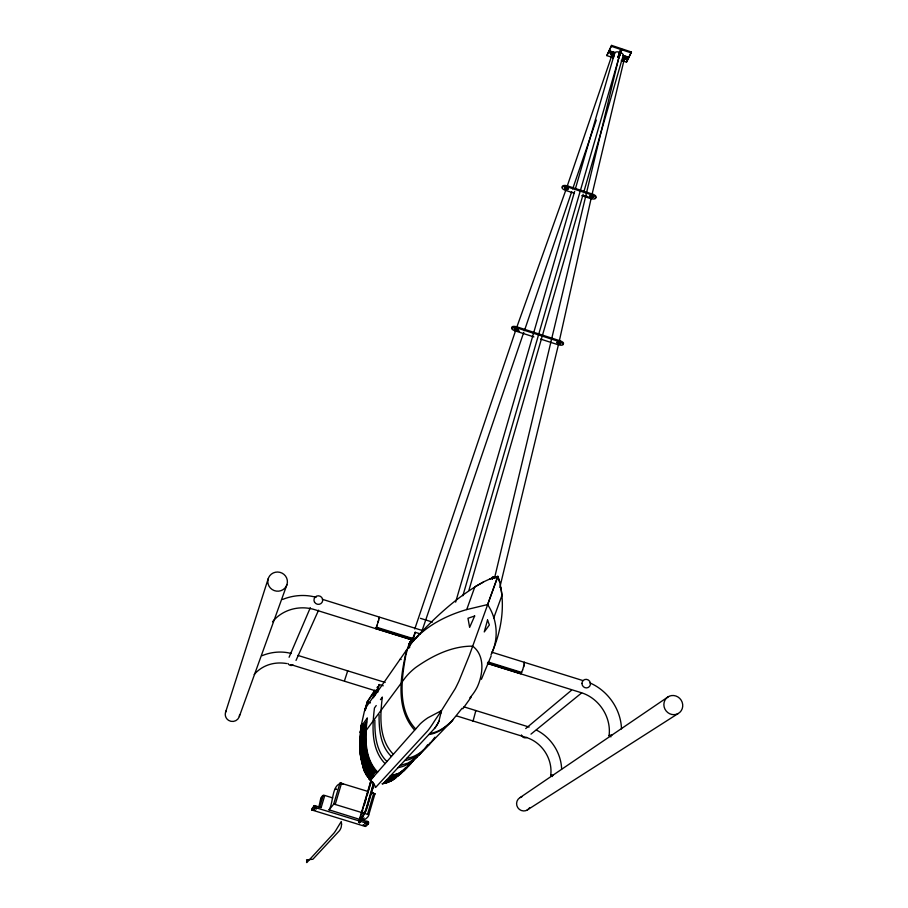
<?xml version="1.0" encoding="UTF-8"?>
<svg xmlns="http://www.w3.org/2000/svg" width="908" height="908" viewBox="0 0 908 908"><rect width="100%" height="100%" fill="white"/><g stroke="black" fill="none" stroke-linecap="round" stroke-linejoin="round"><path stroke-width="1.36" d="M375.674 628.37L375.799 627.746L375.674 628.597L376.048 628.03L412.47 639.357L412.958 638.562M374.879 720.339C374.675 734.617 376.026 751.041 386.933 761.506M379.101 714.664C378.908 729.169 380.282 745.843 391.371 756.466M377.637 772.072C363.915 757.987 365.095 736.002 367.343 717.91L361.395 726.196L360.226 732.711L361.645 724.357L360.964 727.365L359.75 740.111L360.033 753.277L363.767 769.712L365.845 774.025L370.498 779.904L363.733 769.155L360.816 758.713L359.659 746.285L360.987 729.362L360.045 745.32L361.214 757.771L364.131 768.247L366.208 772.56L371.451 779.087M524.245 664.032L524.302 662.136M609.064 735.696C611.527 716.866 598.747 697.685 580.53 692.464L488.538 663.805M619.846 53.402C620.743 50.28 619.04 56.001 619.88 52.891M550.691 775.568C552.995 758.929 541.781 741.847 525.619 737.273L456.656 715.924M361.044 731.019C359.772 747.148 359.534 766.397 371.815 778.667M625.385 58.101C623.819 55.309 624.976 60.518 624.534 58.033L591.903 194.982M383.846 782.912L434.489 728.5A990.741 175.868 20.4 0 0 438.961 721.134L441.447 710.646L455.317 688.525A143.963 13.382 -72.6 0 0 459.085 680.773L469.368 655.383L497.868 576.308L499.003 579.667A253.729 44.901 -75.6 0 1 499.74 582.403L499.752 582.448A256.442 45.4 -75.6 0 1 500.819 587.59C504.927 610.153 500.444 634.102 490.99 654.804M441.243 712.916L441.447 710.646L427.974 717.751A938.055 155.45 12.6 0 0 420.052 724.051L371.44 779.109L371.224 781.118L374.516 784.557M360.816 729.771L360.646 731.564L360.953 729.408M360.646 734.39L360.589 730.963M362.859 724.153C360.635 741.938 359.466 763.549 372.938 777.396M611.413 53.935L611.493 54.548L611.64 53.47M409.883 647.098C406.307 647.688 411.142 639.777 409.576 645.055L410.019 643.273M409.61 643.159L408.509 646.655M412.107 639.096L412.05 639.936L412.47 639.38M523.655 666.574L524.381 663.112M373.517 783.218L365.652 810.208L359.137 822.444L359.75 822.625L366.264 810.39L373.404 786.464L373.937 784.342L373.336 784.149M379.34 617.349L378.137 621.935M376.604 690.761L376.593 691.101M361.214 725.537L364.449 711.055M344.529 680.625L347.707 670.842L347.424 671.341M523.95 665.428L523.462 667.232M559.226 341.329L591.585 196.366M373.631 784.251L365.958 810.299L359.443 822.535A7.968 0.568 -73 0 1 360.022 818.675M619.869 53.141L494.497 578.226M367.173 701.918L374.834 690.148L373.256 697.809L413.197 640.458L415.16 632.286L420.359 633.909M379.056 618.654L379.249 617.871M499.809 587.465L558.919 342.713M406.659 649.844C400.553 675.665 395.116 708.569 414.604 730.066M383.233 685.79L379.204 684.541L377.353 691.919L377.932 692.1M408.793 646.768C413.163 630.254 404.355 658.981 405.536 656.847C401.223 680.455 397.738 709.897 415.614 728.92M410.825 643.432L409.587 643.693M523.564 666.881L522.52 670.195M378.659 620.13L378.33 621.265M409.19 645.906L410.007 643.466M409.962 644.215L409.394 646.019M409.724 646.076L409.996 645.168M377.308 687.867L377.592 686.891L377.24 687.401M581.756 195.674L590.506 198.546L590.779 197.603M591.074 197.501L591.346 196.571A1.771 0.76 15.8 0 0 593.242 196.593M591.812 196.151L591.948 195.685A1.771 0.76 15.8 0 1 593.219 196.968A1.771 0.76 15.8 0 1 590.926 196.934A1.771 0.76 15.8 0 1 590.052 195.651M590.506 198.546A4.506 1.918 15.8 0 0 595.705 198.228A4.506 1.918 15.8 0 0 592.391 195.107L592.663 194.164L567.557 185.936A4.506 1.918 16.1 0 0 563.414 185.595A4.506 1.918 16.1 0 0 562.529 187.332M558.431 343.78L558.704 342.804A1.805 0.658 15.8 0 0 560.622 342.906M559.135 342.622L559.407 341.646M540.566 339.07L557.887 344.654A4.597 1.657 15.8 0 0 563.13 344.597A4.597 1.657 15.8 0 0 559.68 341.737L559.952 340.761L517.14 326.937A4.597 1.668 16.3 0 0 512.6 326.551A4.597 1.668 16.3 0 0 512.668 328.492M617.928 57.34L620.766 49.441L617.928 57.34L618.915 57.669L621.753 49.77L618.915 57.669M462.876 595.773L621.526 48.703M469.027 589.996L583.174 194.153M583.969 191.44L621.617 60.847M621.742 60.62L623.24 55.411L628.926 57.306L621.503 61.086L628.688 57.771M621.322 60.416L626.475 62.13L631.435 52.006L611.617 45.4L606.828 55.592L613.263 57.726M626.475 62.13L631.435 52.006M378.239 621.571L377.308 624.534M606.828 55.592L611.617 45.4M455.657 602.117L574.65 191.361M575.434 188.637L614.273 54.401M613.377 57.84L614.886 52.63L609.189 50.735L613.15 58.305L608.962 51.2L614.886 52.63M332.691 797.894L324.769 795.465L321.16 807.541L314.259 805.589L311.671 809.925L364.653 826.269L365.708 826.45L368.353 823.942C370.634 818.573 358.796 823.318 364.165 817.949M533.904 336.925L515.222 330.898L515.517 329.922L519.512 331.216M515.721 329.99L516.005 329.014M516.357 328.821L515.857 329.502M515.222 330.898A4.597 1.668 16.3 0 1 511.681 327.992A4.597 1.668 16.3 0 1 516.845 327.913L517.14 326.937M566.047 189.295L566.32 188.365M566.74 187.933L566.887 187.468A1.771 0.76 16.1 0 1 567.965 188.058M574.253 193.222L565.502 190.351A4.506 1.918 16.1 0 1 562.131 187.218A4.506 1.918 16.1 0 1 567.284 186.878L567.557 185.936M359.137 822.444A7.968 0.568 -73 0 1 360.51 815.77L371.009 780.335M361.202 814.521L370.952 781.493M361.498 814.612L362.678 810.594M364.256 805.248L366.219 798.552M367.002 795.873L368.183 791.867L367.592 791.685M368.296 791.549L341.499 783.354C331.59 784.364 333.452 803.682 329.036 809.822L361.872 820.06C363.972 821.479 371.61 814.533 367.524 814.317L373.71 793.206L371.974 793.138M368.761 814.907L374.936 793.819L372.246 793.104M368.353 823.942L367.138 823.363L367.626 821.717M368.546 790.641L370.895 782.719M329.048 809.879L333.667 804.193L339.955 783.105L342.906 783.774L339.808 783.298L342.611 784.149M333.758 804.17L335.222 804.454L341.499 783.354L342.759 783.967M365.527 708.036L373.233 696.935L374.289 691.828L367.343 701.918L365.095 710.68L366.548 705.811M318.379 807.291C320.433 804.908 319.548 794.148 324.769 795.465M323.271 795.226L319.661 807.28L321.16 807.541M311.694 809.981L314.179 805.612M313.691 807.257L315.19 807.518L315.678 805.861M619.245 53.163C619.528 50.542 620.039 56.171 620.3 53.266M225.581 712.247L268.212 578.68M413.764 635.94L415.16 632.286M620.425 53.356L620.618 52.482L620.346 53.572M374.244 696.402L376.389 689.966M409.19 646.201L411.778 638.517M522.622 669.911L521.646 672.385M411.608 638.347L410.212 642.353M414.774 628.972L516.175 328.923M376.718 626.248L377.285 624.613M376.82 625.964L376.423 627.076M566.989 186.81L612.344 53.981L611.981 54.662M421.959 631.026L523.746 332.385M524.438 330.625L571.745 191.611M572.664 188.932L596.272 120.072M413.265 637.359L413.742 635.986M491.149 655.928L481.399 679.309M366.821 703.155L367.059 702.474L365.005 709.25L365.243 708.58M516.652 327.595L566.524 188.149M417.986 635.827L414.082 639.913C427.997 624.817 447.201 615.204 466.723 609.574L474.884 586.75L483.306 582.085A256.249 95.113 -70.7 0 1 489.435 579.202L489.491 579.179A253.536 94.092 -70.7 0 1 493.055 577.806L497.868 576.308L487.63 604.558C497.096 618.938 499.048 637.768 491.659 653.385M618.416 57.51L621.265 49.611M239.337 716.469L286.985 584.536A9.829 9.568 15.3 0 0 275.374 572.244A9.829 9.568 15.3 0 0 270.425 588.066A9.829 9.568 15.3 0 0 286.985 584.536M493.714 618.03L502.011 595.262L500.819 587.612M412.845 638.483L413.254 637.393M376.071 627.973L376.389 627.167L412.834 638.517M289.084 657.256L310.32 607.702M296.019 660.422L318.572 610.176M623.91 57.34C624.114 60.632 626.849 55.944 623.932 57.42M625.158 58.725L625.476 58.078M613.082 54.435L612.673 52.993L611.493 53.754C613.377 51.54 613.422 56.489 611.527 54.117M375.799 628.54L412.187 639.89M613.195 53.402L613.059 54.071M487.392 663.317L520.806 673.747L521.635 672.419L488.129 661.977M624.84 58.986L624.193 59.02M566.183 188.83L566.887 187.468M591.21 197.036L591.948 195.685M558.568 343.292L559.271 342.134M471.365 696.867L462.819 708.796M475.417 710.998L475.86 710.555L473.42 719.726A5.414 0.579 -73 0 1 472.625 720.873L472.569 720.555M379.204 684.541L376.593 691.147L290.821 664.599M376.23 705.539L374.459 708.013C372.155 726.604 370.975 749.168 385.071 763.617M380.475 699.648L382.336 697.06C379.964 716.185 378.795 739.407 393.312 754.264M361.339 728.863L362.054 727.887C360.34 744.696 359.806 764.911 372.564 777.815M362.417 727.387L362.769 726.899C361.055 743.754 360.521 764.025 373.324 776.976M441.436 710.658L434.24 721.406A359.613 31.042 -72.2 0 1 427.679 730.861L375.855 787.202A30.168 2.236 -73 0 1 375.163 786.476A59.939 4.381 -73.2 0 0 375.14 785.817M408.169 765.864L411.267 761.88M409.86 764.105L411.369 762.028M412.697 761.142L414.23 759.043M415.104 758.135L408.736 765.785M415.853 757.351L410.337 764.127M427.668 744.764C420.166 754.673 411.04 765.478 398.113 767.623M434.909 737.217C428.009 746.773 418.929 756.443 406.739 758.396M462.127 708.229L452.15 720.668L428.315 745.445M409.939 645.123L414.071 639.936M405.887 767.964L402.607 771.709M403.844 770.869L409.44 764.547M405.933 768.701L411.88 762.005M419.099 755.025L423.185 750.235M430.313 742.812C423.741 750.905 415.455 758.963 404.707 760.575M405.887 767.374L394.957 778.179M624.046 57.193L623.932 58.543M415.274 638.506C435.329 617.077 457.291 596.442 483.124 582.187M254.206 674.462C262.242 665.235 274.114 661.444 286.599 663.532M272.536 621.798C282.377 609.529 299.663 604.853 314.985 609.745L412.073 639.97M373.37 793.569L374.936 793.819L372.7 793.331M453.285 719.499C447.008 726.048 439.336 732.109 430.086 733.38M452.15 720.668C445.896 727.195 438.258 733.244 429.03 734.515M406.251 768.111L410.768 763.673M409.599 764.888L398.635 775.591M405.513 769.133L394.617 778.758M525.709 728.568L571.472 690.273M530.976 734.129L581.619 692.94M416.954 756.977L408.396 762.913L400.065 765.546M402.119 771.369L406.682 767.657M405.524 768.86L397.273 774.592L390.406 777.225L396.864 775.023M400.564 772.992L405.104 769.303M403.878 770.586L395.264 776.715L388.442 779.325L394.855 777.146L398.941 774.683M403.039 771.46L394.163 777.861L386.206 780.381M401.904 772.629L392.948 779.143L385.037 781.64M401.075 773.491L392.142 779.983L384.254 782.48M520.148 797.53L668.515 696.584M382.767 783.638L391.745 780.403M611.629 53.595L612.23 53.413M613.059 54.355L611.72 54.083M527.06 810.106L678.106 713.575A9.761 9.262 53.7 0 0 677.935 696.969A9.761 9.262 53.7 0 0 663.861 704.71A9.761 9.262 53.7 0 0 678.106 713.575M390.599 781.175L395.797 777.963M386.638 782.798L390.701 781.107M402.539 770.926L397.988 773.854L389.929 776.397M400.984 772.549L389.248 778.474L395.672 776.283L399.77 773.809M397.829 775.841L389.736 779.949L385.809 780.801M393.947 778.973C392.812 781.618 376.638 785.136 386.717 782.753M611.606 54.321L613.082 53.64M398.396 773.412L390.338 775.965M393.357 778.712L385.435 781.22M387.932 781.867L382.041 783.808L382.745 783.661M489.491 579.179L493.714 577.567M262.117 655.678C271.276 651.876 281.684 650.923 291.286 653.499M282.513 599.496C293.068 595.16 305.077 594.207 316.086 597.316M466.723 609.574L487.63 604.558M336.357 789.29L335.211 789.222L335.767 789.529M365.413 821.774L366.934 822.205M372.745 781.981L371.451 781.833L372.779 782.503M315.598 806.52L316.336 806.735M372.927 785.806L373.54 785.999M372.802 786.283L373.404 786.464M372.666 786.771L373.279 786.952M372.518 787.27L373.131 787.452M372.382 787.769L372.984 787.962M336.72 789.404L335.71 789.154M367.138 805.634L367.751 805.816M364.619 812.524L365.232 812.717M335.222 804.454L367.524 814.317M360.51 815.77L360.805 815.861A7.968 0.568 -73 0 0 360.26 817.779M315.19 807.518L367.138 823.363M370.124 783.105L370.725 783.286M373.245 784.535L373.858 784.716M373.143 784.932L373.756 785.125M373.04 785.363L373.653 785.545M297.869 655.406L385.162 682.453M463.875 706.833L529.103 727.047M367.343 701.918L370.43 702.871M376.128 627.837L412.55 639.187M487.812 662.636L521.306 673.066M487.732 662.795L521.215 673.237M413.844 640.651L413.197 640.458M408.248 647.552L409.326 647.892M400.122 659.231L401.177 659.548M420.427 618.325L432.446 622.082M322.374 599.314L422.254 630.47M491.954 652.228L582.857 680.557M516.845 327.913L559.68 341.737M366.072 822.194L365.436 821.956M567.284 186.878L592.391 195.107M584.525 195.561L588.27 196.786M611.345 46.308L631.173 52.902M619.426 52.131L620.414 52.46M619.392 52.721L620.38 53.05M609.075 50.973L614.773 52.868A4.415 2.156 15.8 0 1 619.926 52.289A4.415 2.156 15.8 0 1 623.126 55.649L628.813 57.533M322.045 798.472L321.182 798.053M312.738 808.642L312.17 808.29M372.314 792.786L374.766 794.001M589.962 682.93C607.974 690.75 620.879 709.216 621.492 728.908M536.367 730.055C550.974 737.239 561.042 752.766 561.643 769.031M368.796 778.848L369.965 780.051L364.221 770.937L360.431 754.525M377.251 772.504C364.256 759.383 364.789 738.817 366.526 721.712L365.901 722.575C364.21 739.191 363.677 758.804 375.458 772.084L375.072 772.515C363.302 759.27 363.847 739.68 365.527 723.086L365.164 723.597C363.484 740.156 362.939 759.724 374.698 772.958L373.971 773.786C362.247 760.586 362.791 741.076 364.471 724.55L364.108 725.049C362.428 741.552 361.883 761.04 373.597 774.218L373.222 774.649C361.532 761.483 362.065 742.029 363.745 725.549L363.132 726.4C361.418 743.277 360.873 763.583 373.699 776.544M366.741 775.897L362.962 766.681M498.867 579.191L499.74 582.403M362.008 762.572L362.644 765.308M359.943 741.087L360.101 738.601L404.491 678.719A1111.562 198.466 11.7 0 1 415.535 667.607C432.163 655.826 451.855 645.963 472.682 646.155C485.178 655.508 483.101 674.19 477.37 686.811A1188.197 228.43 21.4 0 1 469.822 697.821M371.031 780.029L371.236 781.118M366.775 703.768L366.911 704.597M360.714 752.664L360.862 755.218M493.158 577.159A3.178 3.065 38 0 0 491.239 578.51L491.455 578.237A3.189 3.065 38 0 1 496.392 577.829M496.177 578.112A3.178 3.065 38 0 0 494.781 577.238L494.236 577.851A2.122 2.043 38 0 0 492.386 578.748M359.75 822.625A7.968 0.568 -73 0 1 359.931 820.367M360.567 817.87A7.968 0.568 -73 0 1 360.828 816.928M592.663 194.164A4.506 1.918 15.8 0 1 595.875 196.242A4.506 1.918 15.8 0 1 594.933 197.955M560.384 342.702A1.805 0.658 15.8 0 1 559.328 343.462A1.805 0.658 15.8 0 1 557.183 342.214A1.805 0.658 15.8 0 1 559.703 342.305M559.952 340.761A4.597 1.657 15.8 0 1 563.278 342.702A4.597 1.657 15.8 0 1 562.381 344.166M557.603 342.237A1.805 0.658 15.8 0 1 557.319 341.839M521.839 796.884A7.173 6.958 61.5 0 0 523.541 810.946L525.357 810.765A7.173 6.958 61.5 0 0 529.636 807.587M526.856 737.421A3.802 3.677 53.5 0 1 521.419 734.924M611.016 736.819A6.163 1.135 9.6 0 1 611.879 735.14M552.495 776.499A5.425 0.885 10 0 1 553.051 775.16M516.039 328.208A1.805 0.658 16.3 0 1 517.923 329.422A1.805 0.658 16.3 0 1 515.71 329.456A1.805 0.658 16.3 0 1 514.598 328.231M492.17 579.02A2.122 2.043 38 0 1 492.522 578.623M492.284 578.884A2.122 2.043 38 0 1 492.624 578.487M293.091 665.076A3.814 3.745 18 0 1 287.927 663.476M568.056 188.853A1.771 0.76 16.1 0 1 565.752 188.66A1.771 0.76 16.1 0 1 564.992 187.434M239.655 714.641A7.207 7.116 -0.2 0 1 228.612 720.385L227.159 719.193A7.207 7.116 -0.2 0 1 226.364 710.555M567.943 188.501A1.771 0.76 16.1 0 1 565.037 187.547M517.9 329.116A1.805 0.658 16.3 0 1 516.459 329.139M514.881 328.458A1.805 0.658 16.3 0 1 514.677 328.242M438.961 721.145A990.73 175.857 20.4 0 1 434.478 728.511M341.578 824.192L341.226 826.995A648.743 82.855 18.5 0 1 339.388 830.763L312.863 859.263L306.518 859.842A44.73 2.406 -73 0 1 306.643 861.669A22.496 1.226 -73 0 0 306.881 862.498L333.974 833.09A255.296 15.742 -72.6 0 0 337.458 827.687L341.272 821.502L341.578 824.192M487.539 620.016L484.248 631.934L489.378 624.976L487.539 620.016M474.668 615.987L469.64 627.371L467.983 618.291L474.668 615.987M314.611 808.109L316.461 808.71L314.611 808.109M313.317 809.8L315.155 810.39L313.317 809.8M364.812 823.42L366.662 824.021L364.812 823.42M363.211 825.009L365.039 825.61L363.211 825.009M370.748 779.768L368.228 777.18L370.759 779.756M590.279 197.138A1.771 0.76 15.8 0 0 593.117 197.377A1.771 0.76 15.8 0 0 590.926 195.969A1.771 0.76 15.8 0 0 590.279 197.138M557.614 343.417A1.805 0.658 15.8 0 0 560.497 343.757A1.805 0.658 15.8 0 0 558.227 342.429A1.805 0.658 15.8 0 0 557.614 343.417M581.949 683.44A4.358 4.177 50.4 0 0 588.327 687.424A4.358 4.177 50.4 0 0 588.327 680.001A4.358 4.177 50.4 0 0 581.949 683.44M514.904 329.638A1.805 0.658 16.3 0 0 517.753 329.956A1.805 0.658 16.3 0 0 515.46 328.617A1.805 0.658 16.3 0 0 514.904 329.638M314.486 602.049A4.381 4.268 21.2 0 0 322.045 602.401A4.381 4.268 21.2 0 0 318.458 595.807A4.381 4.268 21.2 0 0 314.486 602.049M565.253 188.932A1.771 0.76 16.1 0 0 568.079 189.17A1.771 0.76 16.1 0 0 565.854 187.752A1.771 0.76 16.1 0 0 565.253 188.932"/></g></svg>
